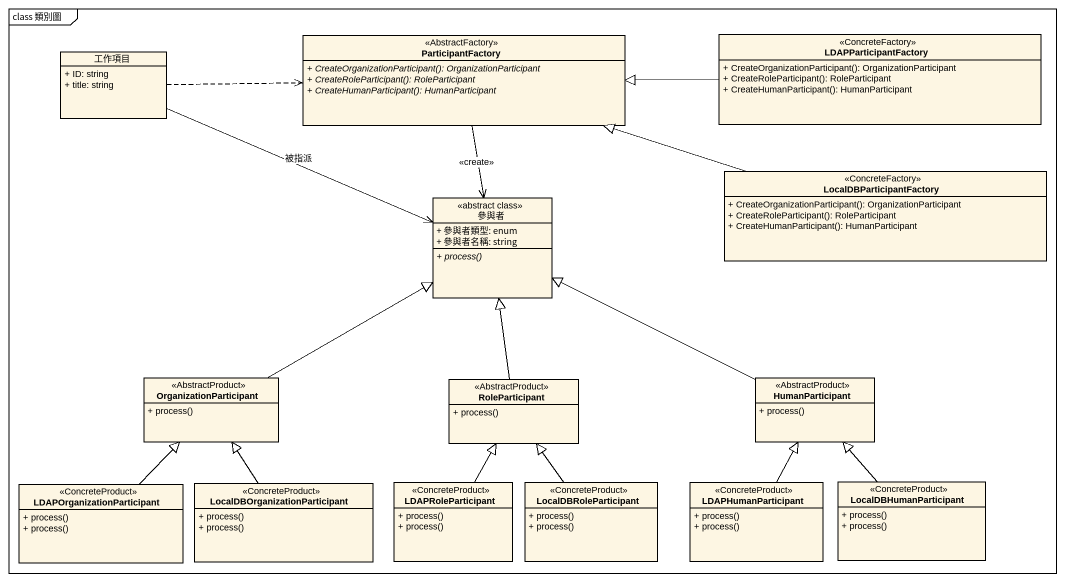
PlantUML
@startuml
mainframe class 類別圖
hide circle
hide empty members
skinparam classAttributeIconSize 0
class 工作項目 {
  + ID: string
  + title: string
}
class ParticipantFactory <<AbstractFactory>> {
  {abstract} + CreateOrganizationParticipant(): OrganizationParticipant
  {abstract} + CreateRoleParticipant(): RoleParticipant
  {abstract} + CreateHumanParticipant(): HumanParticipant
}
class LDAPParticipantFactory <<ConcreteFactory>> {
  + CreateOrganizationParticipant(): OrganizationParticipant
  + CreateRoleParticipant(): RoleParticipant
  + CreateHumanParticipant(): HumanParticipant
}
class LocalDBParticipantFactory <<ConcreteFactory>> {
  + CreateOrganizationParticipant(): OrganizationParticipant
  + CreateRoleParticipant(): RoleParticipant
  + CreateHumanParticipant(): HumanParticipant
}
class 參與者 <<abstract class>> {
  + 參與者類型: enum
  + 參與者名稱: string
  {abstract} + process()
}
class OrganizationParticipant <<AbstractProduct>> {
  + process()
}
class RoleParticipant <<AbstractProduct>> {
  + process()
}
class HumanParticipant <<AbstractProduct>> {
  + process()
}
class LDAPOrganizationParticipant <<ConcreteProduct>> {
  + process()
  + process()
}
class "LocalDBOrganizationParticipant" as LocalDBOrganizationParticipa <<ConcreteProduct>> {
  + process()
  + process()
}
class LDAPRoleParticipant <<ConcreteProduct>> {
  + process()
  + process()
}
class LocalDBRoleParticipant <<ConcreteProduct>> {
  + process()
  + process()
}
class LDAPHumanParticipant <<ConcreteProduct>> {
  + process()
  + process()
}
class LocalDBHumanParticipant <<ConcreteProduct>> {
  + process()
  + process()
}
工作項目 .right.> ParticipantFactory
工作項目 -right-> 參與者 : 被指派
ParticipantFactory --> 參與者 : <<create>>
LDAPParticipantFactory -left-|> ParticipantFactory
LocalDBParticipantFactory -left-|> ParticipantFactory
OrganizationParticipant -right-|> 參與者
RoleParticipant -up-|> 參與者
HumanParticipant -left-|> 參與者
LDAPOrganizationParticipant -up-|> OrganizationParticipant
LocalDBOrganizationParticipa -up-|> OrganizationParticipant
LDAPRoleParticipant -up-|> RoleParticipant
LocalDBRoleParticipant -up-|> RoleParticipant
LDAPHumanParticipant -up-|> HumanParticipant
LocalDBHumanParticipant -up-|> HumanParticipant
@enduml
